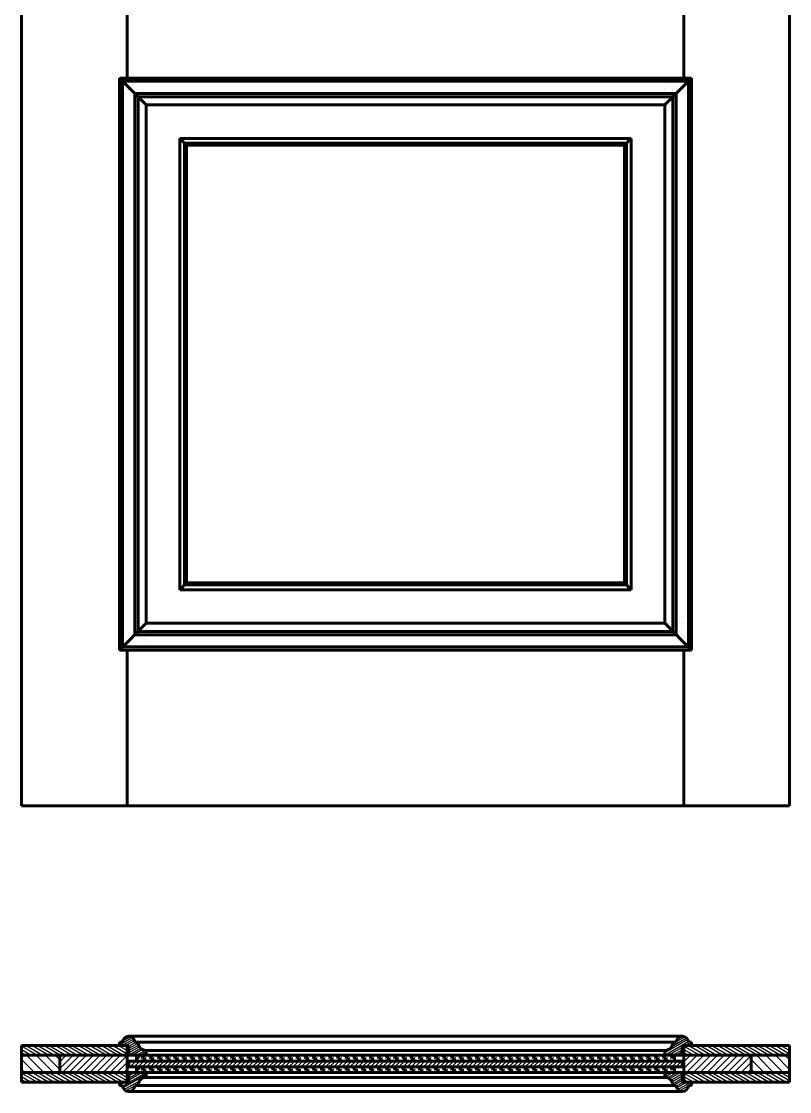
# Model space of a CAD drawing. Header units: inches. Extents: x -4554 to 14101, y -13650 to 2449.
# Drawn here: x 3000 to 3800, y -9898 to -8783 of the extents above; entities that cross this region are included whole.
import ezdxf

# ---------------------------------------------------------------- set-up
doc = ezdxf.new("R2010")
doc.units = ezdxf.units.IN
doc.layers.add('Слой1', color=7, linetype='Continuous')

# ---------------------------------------------------------------- blocks, each defined once
blk = doc.blocks.new('*B112')
at = {"layer": 'Слой1', "linetype": 'Continuous'}
for p, q in [((3773.5, -9878), (3760, -9864.5)), ((3765.4, -9860), (3783.4, -9878)), ((3793.3, -9878), (3775.3, -9860)), ((3785.2, -9860), (3800, -9874.8)), ((3800, -9864.9), (3795.1, -9860)), ((3760, -9874.4), (3763.6, -9878))]:
    blk.add_line(p, q, dxfattribs=at)
blk = doc.blocks.new('*B113')
at = {"layer": 'Слой1', "linetype": 'Continuous'}
for p, q in [((3013.5, -9878), (3000, -9864.5)), ((3005.4, -9860), (3023.4, -9878)), ((3033.3, -9878), (3015.3, -9860)), ((3025.2, -9860), (3040, -9874.8)), ((3040, -9864.9), (3035.1, -9860)), ((3000, -9874.4), (3003.6, -9878))]:
    blk.add_line(p, q, dxfattribs=at)
blk = doc.blocks.new('*B114')
at = {"layer": 'Слой1', "linetype": 'Continuous'}
for p, q in [((3706.3, -9860), (3690, -9850.6)), ((3690, -9854), (3700.3, -9860)), ((3695, -9850), (3712.3, -9860)), ((3718.3, -9860), (3701, -9850)), ((3707, -9850), (3724.3, -9860)), ((3730.3, -9860), (3713, -9850)), ((3719, -9850), (3736.3, -9860)), ((3742.3, -9860), (3725, -9850)), ((3731, -9850), (3748.3, -9860)), ((3754.3, -9860), (3737, -9850)), ((3743, -9850), (3760.3, -9860)), ((3766.3, -9860), (3749, -9850)), ((3755, -9850), (3772.3, -9860)), ((3778.3, -9860), (3761, -9850)), ((3767, -9850), (3784.3, -9860)), ((3790.3, -9860), (3773, -9850)), ((3779, -9850), (3796.3, -9860)), ((3800, -9858.7), (3785, -9850)), ((3791, -9850), (3800, -9855.2)), ((3800, -9851.7), (3797, -9850)), ((3694.3, -9860), (3690, -9857.5))]:
    blk.add_line(p, q, dxfattribs=at)
blk = doc.blocks.new('*B115')
at = {"layer": 'Слой1', "linetype": 'Continuous'}
for p, q in [((3016.3, -9860), (3000, -9850.6)), ((3000, -9854), (3010.3, -9860)), ((3005, -9850), (3022.3, -9860)), ((3028.3, -9860), (3011, -9850)), ((3017, -9850), (3034.3, -9860)), ((3040.3, -9860), (3023, -9850)), ((3029, -9850), (3046.3, -9860)), ((3052.3, -9860), (3035, -9850)), ((3041, -9850), (3058.3, -9860)), ((3064.3, -9860), (3047, -9850)), ((3053, -9850), (3070.3, -9860)), ((3076.3, -9860), (3059, -9850)), ((3065, -9850), (3082.3, -9860)), ((3088.3, -9860), (3071, -9850)), ((3077, -9850), (3094.3, -9860)), ((3100.3, -9860), (3083, -9850)), ((3089, -9850), (3106.3, -9860)), ((3110, -9858.7), (3095, -9850)), ((3101, -9850), (3110, -9855.2)), ((3110, -9851.7), (3107, -9850)), ((3004.3, -9860), (3000, -9857.5))]:
    blk.add_line(p, q, dxfattribs=at)
blk = doc.blocks.new('*B116')
at = {"layer": 'Слой1', "linetype": 'Continuous'}
for p, q in [((3693.9, -9843.6), (3670, -9857.5)), ((3677.2, -9851), (3692.7, -9842)), ((3690.9, -9840.7), (3681.9, -9846)), ((3682.9, -9843.1), (3688, -9840.2)), ((3670, -9859.8), (3694.5, -9845.6)), ((3670, -9855.2), (3670.3, -9855)), ((3688, -9851.9), (3674, -9860)), ((3678, -9860), (3688, -9854.2)), ((3681, -9846.5), (3678.4, -9848)), ((3697.4, -9846.5), (3691.3, -9850)), ((3695.3, -9850), (3698, -9848.5)), ((3688, -9856.5), (3682, -9860)), ((3686, -9860), (3688, -9858.8))]:
    blk.add_line(p, q, dxfattribs=at)
blk = doc.blocks.new('*B117')
at = {"layer": 'Слой1', "linetype": 'Continuous'}
for p, q in [((3115.7, -9841.5), (3102, -9849.4)), ((3104.9, -9850), (3117, -9843)), ((3105.6, -9845), (3113.5, -9840.4)), ((3102, -9847.1), (3103, -9846.5)), ((3117.9, -9844.8), (3108.9, -9850)), ((3112, -9850.5), (3119, -9846.5)), ((3121.5, -9847.3), (3112, -9852.8)), ((3112, -9855.2), (3122, -9849.4)), ((3122.9, -9851.2), (3112, -9857.5)), ((3112, -9859.8), (3124.2, -9852.7)), ((3126.2, -9854.1), (3116, -9860)), ((3120, -9860), (3128.8, -9854.9)), ((3130, -9856.5), (3124, -9860)), ((3128, -9860), (3130, -9858.8))]:
    blk.add_line(p, q, dxfattribs=at)
blk = doc.blocks.new('*B118')
at = {"layer": 'Слой1', "linetype": 'Continuous'}
for p, q in [((3706.3, -9888), (3690, -9878.6)), ((3690, -9882), (3700.3, -9888)), ((3694.3, -9888), (3690, -9885.5)), ((3695, -9878), (3712.3, -9888)), ((3718.3, -9888), (3701, -9878)), ((3707, -9878), (3724.3, -9888)), ((3730.3, -9888), (3713, -9878)), ((3719, -9878), (3736.3, -9888)), ((3742.3, -9888), (3725, -9878)), ((3731, -9878), (3748.3, -9888)), ((3754.3, -9888), (3737, -9878)), ((3743, -9878), (3760.3, -9888)), ((3766.3, -9888), (3749, -9878)), ((3755, -9878), (3772.3, -9888)), ((3778.3, -9888), (3761, -9878)), ((3767, -9878), (3784.3, -9888)), ((3790.3, -9888), (3773, -9878)), ((3779, -9878), (3796.3, -9888)), ((3800, -9886.7), (3785, -9878)), ((3791, -9878), (3800, -9883.2)), ((3800, -9879.7), (3797, -9878))]:
    blk.add_line(p, q, dxfattribs=at)
blk = doc.blocks.new('*B119')
at = {"layer": 'Слой1', "linetype": 'Continuous'}
for p, q in [((3016.3, -9888), (3000, -9878.6)), ((3000, -9882), (3010.3, -9888)), ((3004.3, -9888), (3000, -9885.5)), ((3005, -9878), (3022.3, -9888)), ((3028.3, -9888), (3011, -9878)), ((3017, -9878), (3034.3, -9888)), ((3040.3, -9888), (3023, -9878)), ((3029, -9878), (3046.3, -9888)), ((3052.3, -9888), (3035, -9878)), ((3041, -9878), (3058.3, -9888)), ((3064.3, -9888), (3047, -9878)), ((3053, -9878), (3070.3, -9888)), ((3076.3, -9888), (3059, -9878)), ((3065, -9878), (3082.3, -9888)), ((3088.3, -9888), (3071, -9878)), ((3077, -9878), (3094.3, -9888)), ((3100.3, -9888), (3083, -9878)), ((3089, -9878), (3106.3, -9888)), ((3110, -9886.7), (3095, -9878)), ((3101, -9878), (3110, -9883.2)), ((3110, -9879.7), (3107, -9878))]:
    blk.add_line(p, q, dxfattribs=at)
blk = doc.blocks.new('*B120')
at = {"layer": 'Слой1', "linetype": 'Continuous'}
for p, q in [((3678.3, -9878), (3670, -9882.8)), ((3670, -9880.5), (3674.3, -9878)), ((3670.3, -9878), (3670, -9878.2)), ((3672.8, -9883.5), (3682.3, -9878)), ((3686.3, -9878), (3674.9, -9884.6)), ((3676.5, -9886), (3688, -9879.3)), ((3688, -9881.7), (3677.6, -9887.7)), ((3678.3, -9889.6), (3688, -9884)), ((3688, -9886.3), (3679, -9891.5)), ((3681.9, -9892.1), (3689, -9888)), ((3693, -9888), (3682.5, -9894.1)), ((3683.6, -9895.8), (3697, -9888)), ((3694.6, -9891.7), (3685.3, -9897.1)), ((3688, -9897.8), (3693.9, -9894.4)), ((3698, -9889.7), (3694.9, -9891.5))]:
    blk.add_line(p, q, dxfattribs=at)
blk = doc.blocks.new('*B121')
at = {"layer": 'Слой1', "linetype": 'Continuous'}
for p, q in [((3102, -9889.5), (3104.5, -9888)), ((3108.5, -9888), (3102.5, -9891.5)), ((3105.4, -9892.1), (3129.8, -9878)), ((3130, -9880.2), (3106, -9894.1)), ((3107.1, -9895.8), (3123.1, -9886.5)), ((3125.8, -9878), (3112, -9886)), ((3112, -9883.7), (3121.8, -9878)), ((3117.8, -9878), (3112, -9881.4)), ((3112, -9879.1), (3113.8, -9878)), ((3129.1, -9883), (3130, -9882.5)), ((3118.1, -9891.7), (3108.8, -9897.1)), ((3111.5, -9897.8), (3117.4, -9894.4)), ((3121.7, -9889.6), (3118.5, -9891.5))]:
    blk.add_line(p, q, dxfattribs=at)
blk = doc.blocks.new('*B122')
at = {"layer": 'Слой1', "linetype": 'Continuous'}
for p, q in [((3690, -9873.8), (3703.8, -9860)), ((3696.7, -9860), (3690, -9866.7)), ((3710.8, -9860), (3692.8, -9878)), ((3699.9, -9878), (3717.9, -9860)), ((3725, -9860), (3707, -9878)), ((3714, -9878), (3732, -9860)), ((3739.1, -9860), (3721.1, -9878)), ((3728.2, -9878), (3746.2, -9860)), ((3753.3, -9860), (3735.3, -9878)), ((3742.3, -9878), (3760, -9860.3)), ((3760, -9867.4), (3749.4, -9878)), ((3756.5, -9878), (3760, -9874.5))]:
    blk.add_line(p, q, dxfattribs=at)
blk = doc.blocks.new('*B123')
at = {"layer": 'Слой1', "linetype": 'Continuous'}
for p, q in [((3040, -9873.8), (3053.8, -9860)), ((3046.7, -9860), (3040, -9866.7)), ((3060.8, -9860), (3042.8, -9878)), ((3049.9, -9878), (3067.9, -9860)), ((3075, -9860), (3057, -9878)), ((3064, -9878), (3082, -9860)), ((3089.1, -9860), (3071.1, -9878)), ((3078.2, -9878), (3096.2, -9860)), ((3103.3, -9860), (3085.3, -9878)), ((3092.3, -9878), (3110, -9860.3)), ((3110, -9867.4), (3099.4, -9878)), ((3106.5, -9878), (3110, -9874.5))]:
    blk.add_line(p, q, dxfattribs=at)
blk = doc.blocks.new('*B124')
at = {"layer": 'Слой1', "linetype": 'Continuous'}
for p, q in [((3112, -9868.9), (3114.9, -9866)), ((3119.1, -9866), (3113.1, -9872)), ((3117.4, -9872), (3123.4, -9866)), ((3127.6, -9866), (3121.6, -9872)), ((3125.9, -9872), (3131.9, -9866)), ((3136.1, -9866), (3130.1, -9872)), ((3134.3, -9872), (3140.3, -9866)), ((3144.6, -9866), (3138.6, -9872)), ((3142.8, -9872), (3148.8, -9866)), ((3153.1, -9866), (3147.1, -9872)), ((3151.3, -9872), (3157.3, -9866)), ((3161.5, -9866), (3155.5, -9872)), ((3159.8, -9872), (3165.8, -9866)), ((3170, -9866), (3164, -9872)), ((3168.3, -9872), (3174.3, -9866)), ((3178.5, -9866), (3172.5, -9872)), ((3176.8, -9872), (3182.8, -9866)), ((3187, -9866), (3181, -9872)), ((3185.2, -9872), (3191.2, -9866)), ((3195.5, -9866), (3189.5, -9872)), ((3193.7, -9872), (3199.7, -9866)), ((3204, -9866), (3198, -9872)), ((3202.2, -9872), (3208.2, -9866)), ((3212.5, -9866), (3206.5, -9872)), ((3210.7, -9872), (3216.7, -9866)), ((3220.9, -9866), (3214.9, -9872)), ((3219.2, -9872), (3225.2, -9866)), ((3229.4, -9866), (3223.4, -9872)), ((3227.7, -9872), (3233.7, -9866)), ((3237.9, -9866), (3231.9, -9872)), ((3236.2, -9872), (3242.2, -9866)), ((3246.4, -9866), (3240.4, -9872)), ((3244.6, -9872), (3250.6, -9866)), ((3254.9, -9866), (3248.9, -9872)), ((3253.1, -9872), (3259.1, -9866)), ((3263.4, -9866), (3257.4, -9872)), ((3261.6, -9872), (3267.6, -9866)), ((3271.9, -9866), (3265.9, -9872)), ((3270.1, -9872), (3276.1, -9866)), ((3280.3, -9866), (3274.3, -9872)), ((3278.6, -9872), (3284.6, -9866)), ((3288.8, -9866), (3282.8, -9872)), ((3287.1, -9872), (3293.1, -9866)), ((3297.3, -9866), (3291.3, -9872)), ((3295.6, -9872), (3301.6, -9866)), ((3305.8, -9866), (3299.8, -9872)), ((3304, -9872), (3310, -9866)), ((3314.3, -9866), (3308.3, -9872)), ((3312.5, -9872), (3318.5, -9866)), ((3322.8, -9866), (3316.8, -9872)), ((3321, -9872), (3327, -9866)), ((3331.3, -9866), (3325.3, -9872)), ((3329.5, -9872), (3335.5, -9866)), ((3339.7, -9866), (3333.7, -9872)), ((3338, -9872), (3344, -9866)), ((3348.2, -9866), (3342.2, -9872)), ((3346.5, -9872), (3352.5, -9866)), ((3356.7, -9866), (3350.7, -9872)), ((3355, -9872), (3361, -9866)), ((3365.2, -9866), (3359.2, -9872)), ((3363.4, -9872), (3369.4, -9866)), ((3373.7, -9866), (3367.7, -9872)), ((3371.9, -9872), (3377.9, -9866)), ((3382.2, -9866), (3376.2, -9872)), ((3380.4, -9872), (3386.4, -9866)), ((3390.7, -9866), (3384.7, -9872)), ((3388.9, -9872), (3394.9, -9866)), ((3399.1, -9866), (3393.1, -9872)), ((3397.4, -9872), (3403.4, -9866)), ((3407.6, -9866), (3401.6, -9872)), ((3405.9, -9872), (3411.9, -9866)), ((3416.1, -9866), (3410.1, -9872)), ((3414.3, -9872), (3420.3, -9866)), ((3424.6, -9866), (3418.6, -9872)), ((3422.8, -9872), (3428.8, -9866)), ((3433.1, -9866), (3427.1, -9872)), ((3431.3, -9872), (3437.3, -9866)), ((3441.6, -9866), (3435.6, -9872)), ((3439.8, -9872), (3445.8, -9866)), ((3450, -9866), (3444, -9872)), ((3448.3, -9872), (3454.3, -9866)), ((3458.5, -9866), (3452.5, -9872)), ((3456.8, -9872), (3462.8, -9866)), ((3467, -9866), (3461, -9872)), ((3465.3, -9872), (3471.3, -9866)), ((3475.5, -9866), (3469.5, -9872)), ((3473.7, -9872), (3479.7, -9866)), ((3484, -9866), (3478, -9872)), ((3482.2, -9872), (3488.2, -9866)), ((3492.5, -9866), (3486.5, -9872)), ((3490.7, -9872), (3496.7, -9866)), ((3501, -9866), (3495, -9872)), ((3499.2, -9872), (3505.2, -9866)), ((3509.4, -9866), (3503.4, -9872)), ((3507.7, -9872), (3513.7, -9866)), ((3517.9, -9866), (3511.9, -9872)), ((3516.2, -9872), (3522.2, -9866)), ((3526.4, -9866), (3520.4, -9872)), ((3524.7, -9872), (3530.7, -9866)), ((3534.9, -9866), (3528.9, -9872)), ((3533.1, -9872), (3539.1, -9866)), ((3543.4, -9866), (3537.4, -9872)), ((3541.6, -9872), (3547.6, -9866)), ((3551.9, -9866), (3545.9, -9872)), ((3550.1, -9872), (3556.1, -9866)), ((3560.4, -9866), (3554.4, -9872)), ((3558.6, -9872), (3564.6, -9866)), ((3568.8, -9866), (3562.8, -9872)), ((3567.1, -9872), (3573.1, -9866)), ((3577.3, -9866), (3571.3, -9872)), ((3575.6, -9872), (3581.6, -9866)), ((3585.8, -9866), (3579.8, -9872)), ((3584.1, -9872), (3590.1, -9866)), ((3594.3, -9866), (3588.3, -9872)), ((3592.5, -9872), (3598.5, -9866)), ((3602.8, -9866), (3596.8, -9872)), ((3601, -9872), (3607, -9866)), ((3611.3, -9866), (3605.3, -9872)), ((3609.5, -9872), (3615.5, -9866)), ((3619.8, -9866), (3613.8, -9872)), ((3618, -9872), (3624, -9866)), ((3628.2, -9866), (3622.2, -9872)), ((3626.5, -9872), (3632.5, -9866)), ((3636.7, -9866), (3630.7, -9872)), ((3635, -9872), (3641, -9866)), ((3645.2, -9866), (3639.2, -9872)), ((3643.5, -9872), (3649.5, -9866)), ((3653.7, -9866), (3647.7, -9872)), ((3651.9, -9872), (3657.9, -9866)), ((3662.2, -9866), (3656.2, -9872)), ((3660.4, -9872), (3666.4, -9866)), ((3670.7, -9866), (3664.7, -9872)), ((3668.9, -9872), (3674.9, -9866)), ((3679.2, -9866), (3673.2, -9872)), ((3677.4, -9872), (3683.4, -9866)), ((3687.6, -9866), (3681.6, -9872)), ((3685.9, -9872), (3688, -9869.9))]:
    blk.add_line(p, q, dxfattribs=at)
blk = doc.blocks.new('*B139')
at = {"layer": 'Слой1', "linetype": 'Continuous'}
for p, q in [((3120, -9863.9), (3123.5, -9860.3)), ((3120, -9862.4), (3122.1, -9860.3)), ((3121.4, -9863.9), (3123.5, -9861.7)), ((3128.1, -9860), (3124.6, -9863.5)), ((3126.7, -9860), (3124.6, -9862.1)), ((3128.1, -9861.4), (3126, -9863.5)), ((3126.3, -9866), (3129.9, -9862.5)), ((3126.3, -9864.6), (3128.5, -9862.5)), ((3127.7, -9866), (3129.9, -9863.9)), ((3136.6, -9860), (3133, -9863.5)), ((3135.2, -9860), (3133, -9862.1)), ((3136.6, -9861.4), (3134.5, -9863.5)), ((3134.8, -9866), (3138.4, -9862.5)), ((3134.8, -9864.6), (3136.9, -9862.5)), ((3136.2, -9866), (3138.4, -9863.9)), ((3145.1, -9860), (3141.5, -9863.5)), ((3143.6, -9860), (3141.5, -9862.1)), ((3145.1, -9861.4), (3142.9, -9863.5)), ((3143.3, -9866), (3146.8, -9862.5)), ((3143.3, -9864.6), (3145.4, -9862.5)), ((3144.7, -9866), (3146.8, -9863.9)), ((3153.5, -9860), (3150, -9863.5)), ((3152.1, -9860), (3150, -9862.1)), ((3153.5, -9861.4), (3151.4, -9863.5)), ((3151.8, -9866), (3155.3, -9862.5)), ((3151.8, -9864.6), (3153.9, -9862.5)), ((3153.2, -9866), (3155.3, -9863.9)), ((3162, -9860), (3158.5, -9863.5)), ((3160.6, -9860), (3158.5, -9862.1)), ((3162, -9861.4), (3159.9, -9863.5)), ((3160.3, -9866), (3163.8, -9862.5)), ((3160.3, -9864.6), (3162.4, -9862.5)), ((3161.7, -9866), (3163.8, -9863.9)), ((3170.5, -9860), (3167, -9863.5)), ((3169.1, -9860), (3167, -9862.1)), ((3170.5, -9861.4), (3168.4, -9863.5)), ((3168.8, -9866), (3172.3, -9862.5)), ((3168.8, -9864.6), (3170.9, -9862.5)), ((3170.2, -9866), (3172.3, -9863.9)), ((3179, -9860), (3175.5, -9863.5)), ((3177.6, -9860), (3175.5, -9862.1)), ((3179, -9861.4), (3176.9, -9863.5)), ((3177.2, -9866), (3180.8, -9862.5)), ((3177.2, -9864.6), (3179.4, -9862.5)), ((3178.7, -9866), (3180.8, -9863.9)), ((3187.5, -9860), (3184, -9863.5)), ((3186.1, -9860), (3184, -9862.1)), ((3187.5, -9861.4), (3185.4, -9863.5)), ((3185.7, -9866), (3189.3, -9862.5)), ((3185.7, -9864.6), (3187.9, -9862.5)), ((3187.1, -9866), (3189.3, -9863.9)), ((3196, -9860), (3192.4, -9863.5)), ((3194.6, -9860), (3192.4, -9862.1)), ((3196, -9861.4), (3193.9, -9863.5)), ((3194.2, -9866), (3197.8, -9862.5)), ((3194.2, -9864.6), (3196.3, -9862.5)), ((3195.6, -9866), (3197.8, -9863.9)), ((3204.5, -9860), (3200.9, -9863.5)), ((3203, -9860), (3200.9, -9862.1)), ((3204.5, -9861.4), (3202.3, -9863.5)), ((3202.7, -9866), (3206.2, -9862.5)), ((3202.7, -9864.6), (3204.8, -9862.5)), ((3204.1, -9866), (3206.2, -9863.9)), ((3212.9, -9860), (3209.4, -9863.5)), ((3211.5, -9860), (3209.4, -9862.1)), ((3212.9, -9861.4), (3210.8, -9863.5)), ((3211.2, -9866), (3214.7, -9862.5)), ((3211.2, -9864.6), (3213.3, -9862.5)), ((3212.6, -9866), (3214.7, -9863.9)), ((3221.4, -9860), (3217.9, -9863.5)), ((3220, -9860), (3217.9, -9862.1)), ((3221.4, -9861.4), (3219.3, -9863.5)), ((3219.7, -9866), (3223.2, -9862.5)), ((3219.7, -9864.6), (3221.8, -9862.5)), ((3221.1, -9866), (3223.2, -9863.9)), ((3229.9, -9860), (3226.4, -9863.5)), ((3228.5, -9860), (3226.4, -9862.1)), ((3229.9, -9861.4), (3227.8, -9863.5)), ((3228.2, -9866), (3231.7, -9862.5)), ((3228.2, -9864.6), (3230.3, -9862.5)), ((3229.6, -9866), (3231.7, -9863.9)), ((3238.4, -9860), (3234.9, -9863.5)), ((3237, -9860), (3234.9, -9862.1)), ((3238.4, -9861.4), (3236.3, -9863.5)), ((3236.6, -9866), (3240.2, -9862.5)), ((3236.6, -9864.6), (3238.8, -9862.5)), ((3238.1, -9866), (3240.2, -9863.9)), ((3246.9, -9860), (3243.4, -9863.5)), ((3245.5, -9860), (3243.4, -9862.1)), ((3246.9, -9861.4), (3244.8, -9863.5)), ((3245.1, -9866), (3248.7, -9862.5)), ((3245.1, -9864.6), (3247.3, -9862.5)), ((3246.5, -9866), (3248.7, -9863.9)), ((3255.4, -9860), (3251.8, -9863.5)), ((3254, -9860), (3251.8, -9862.1)), ((3255.4, -9861.4), (3253.3, -9863.5)), ((3253.6, -9866), (3257.2, -9862.5)), ((3253.6, -9864.6), (3255.7, -9862.5)), ((3255, -9866), (3257.2, -9863.9)), ((3263.9, -9860), (3260.3, -9863.5)), ((3262.4, -9860), (3260.3, -9862.1)), ((3263.9, -9861.4), (3261.7, -9863.5)), ((3262.1, -9866), (3265.6, -9862.5)), ((3262.1, -9864.6), (3264.2, -9862.5)), ((3263.5, -9866), (3265.6, -9863.9)), ((3272.3, -9860), (3268.8, -9863.5)), ((3270.9, -9860), (3268.8, -9862.1)), ((3272.3, -9861.4), (3270.2, -9863.5)), ((3270.6, -9866), (3274.1, -9862.5)), ((3270.6, -9864.6), (3272.7, -9862.5)), ((3272, -9866), (3274.1, -9863.9)), ((3280.8, -9860), (3277.3, -9863.5)), ((3279.4, -9860), (3277.3, -9862.1)), ((3280.8, -9861.4), (3278.7, -9863.5)), ((3279.1, -9866), (3282.6, -9862.5)), ((3279.1, -9864.6), (3281.2, -9862.5)), ((3280.5, -9866), (3282.6, -9863.9)), ((3289.3, -9860), (3285.8, -9863.5)), ((3287.9, -9860), (3285.8, -9862.1)), ((3289.3, -9861.4), (3287.2, -9863.5)), ((3287.6, -9866), (3291.1, -9862.5)), ((3287.6, -9864.6), (3289.7, -9862.5)), ((3289, -9866), (3291.1, -9863.9)), ((3297.8, -9860), (3294.3, -9863.5)), ((3296.4, -9860), (3294.3, -9862.1)), ((3297.8, -9861.4), (3295.7, -9863.5)), ((3296, -9866), (3299.6, -9862.5)), ((3296, -9864.6), (3298.2, -9862.5)), ((3297.5, -9866), (3299.6, -9863.9)), ((3306.3, -9860), (3302.7, -9863.5)), ((3304.9, -9860), (3302.7, -9862.1)), ((3306.3, -9861.4), (3304.2, -9863.5)), ((3304.5, -9866), (3308.1, -9862.5)), ((3304.5, -9864.6), (3306.6, -9862.5)), ((3305.9, -9866), (3308.1, -9863.9)), ((3314.8, -9860), (3311.2, -9863.5)), ((3313.4, -9860), (3311.2, -9862.1)), ((3314.8, -9861.4), (3312.6, -9863.5)), ((3313, -9866), (3316.5, -9862.5)), ((3313, -9864.6), (3315.1, -9862.5)), ((3314.4, -9866), (3316.5, -9863.9)), ((3323.3, -9860), (3319.7, -9863.5)), ((3321.8, -9860), (3319.7, -9862.1)), ((3323.3, -9861.4), (3321.1, -9863.5)), ((3321.5, -9866), (3325, -9862.5)), ((3321.5, -9864.6), (3323.6, -9862.5)), ((3322.9, -9866), (3325, -9863.9)), ((3331.7, -9860), (3328.2, -9863.5)), ((3330.3, -9860), (3328.2, -9862.1)), ((3331.7, -9861.4), (3329.6, -9863.5)), ((3330, -9866), (3333.5, -9862.5)), ((3330, -9864.6), (3332.1, -9862.5)), ((3331.4, -9866), (3333.5, -9863.9)), ((3340.2, -9860), (3336.7, -9863.5)), ((3338.8, -9860), (3336.7, -9862.1)), ((3340.2, -9861.4), (3338.1, -9863.5)), ((3338.5, -9866), (3342, -9862.5)), ((3338.5, -9864.6), (3340.6, -9862.5)), ((3339.9, -9866), (3342, -9863.9)), ((3348.7, -9860), (3345.2, -9863.5)), ((3347.3, -9860), (3345.2, -9862.1)), ((3348.7, -9861.4), (3346.6, -9863.5)), ((3347, -9866), (3350.5, -9862.5)), ((3347, -9864.6), (3349.1, -9862.5)), ((3348.4, -9866), (3350.5, -9863.9)), ((3357.2, -9860), (3353.7, -9863.5)), ((3355.8, -9860), (3353.7, -9862.1)), ((3357.2, -9861.4), (3355.1, -9863.5)), ((3355.4, -9866), (3359, -9862.5)), ((3355.4, -9864.6), (3357.6, -9862.5)), ((3356.9, -9866), (3359, -9863.9)), ((3365.7, -9860), (3362.1, -9863.5)), ((3364.3, -9860), (3362.1, -9862.1)), ((3365.7, -9861.4), (3363.6, -9863.5)), ((3363.9, -9866), (3367.5, -9862.5)), ((3363.9, -9864.6), (3366, -9862.5)), ((3365.3, -9866), (3367.5, -9863.9)), ((3374.2, -9860), (3370.6, -9863.5)), ((3372.8, -9860), (3370.6, -9862.1)), ((3374.2, -9861.4), (3372, -9863.5)), ((3372.4, -9866), (3375.9, -9862.5)), ((3372.4, -9864.6), (3374.5, -9862.5)), ((3373.8, -9866), (3375.9, -9863.9)), ((3382.7, -9860), (3379.1, -9863.5)), ((3381.2, -9860), (3379.1, -9862.1)), ((3382.7, -9861.4), (3380.5, -9863.5)), ((3380.9, -9866), (3384.4, -9862.5)), ((3380.9, -9864.6), (3383, -9862.5)), ((3382.3, -9866), (3384.4, -9863.9)), ((3391.1, -9860), (3387.6, -9863.5)), ((3389.7, -9860), (3387.6, -9862.1)), ((3391.1, -9861.4), (3389, -9863.5)), ((3389.4, -9866), (3392.9, -9862.5)), ((3389.4, -9864.6), (3391.5, -9862.5)), ((3390.8, -9866), (3392.9, -9863.9)), ((3399.6, -9860), (3396.1, -9863.5)), ((3398.2, -9860), (3396.1, -9862.1)), ((3399.6, -9861.4), (3397.5, -9863.5)), ((3397.9, -9866), (3401.4, -9862.5)), ((3397.9, -9864.6), (3400, -9862.5)), ((3399.3, -9866), (3401.4, -9863.9)), ((3408.1, -9860), (3404.6, -9863.5)), ((3406.7, -9860), (3404.6, -9862.1)), ((3408.1, -9861.4), (3406, -9863.5)), ((3406.3, -9866), (3409.9, -9862.5)), ((3406.3, -9864.6), (3408.5, -9862.5)), ((3407.8, -9866), (3409.9, -9863.9)), ((3416.6, -9860), (3413.1, -9863.5)), ((3415.2, -9860), (3413.1, -9862.1)), ((3416.6, -9861.4), (3414.5, -9863.5)), ((3414.8, -9866), (3418.4, -9862.5)), ((3414.8, -9864.6), (3417, -9862.5)), ((3416.2, -9866), (3418.4, -9863.9)), ((3425.1, -9860), (3421.5, -9863.5)), ((3423.7, -9860), (3421.5, -9862.1)), ((3425.1, -9861.4), (3423, -9863.5)), ((3423.3, -9866), (3426.9, -9862.5)), ((3423.3, -9864.6), (3425.4, -9862.5)), ((3424.7, -9866), (3426.9, -9863.9)), ((3433.6, -9860), (3430, -9863.5)), ((3432.1, -9860), (3430, -9862.1)), ((3433.6, -9861.4), (3431.4, -9863.5)), ((3431.8, -9866), (3435.3, -9862.5)), ((3431.8, -9864.6), (3433.9, -9862.5)), ((3433.2, -9866), (3435.3, -9863.9)), ((3442, -9860), (3438.5, -9863.5)), ((3440.6, -9860), (3438.5, -9862.1)), ((3442, -9861.4), (3439.9, -9863.5)), ((3440.3, -9866), (3443.8, -9862.5)), ((3440.3, -9864.6), (3442.4, -9862.5)), ((3441.7, -9866), (3443.8, -9863.9)), ((3450.5, -9860), (3447, -9863.5)), ((3449.1, -9860), (3447, -9862.1)), ((3450.5, -9861.4), (3448.4, -9863.5)), ((3448.8, -9866), (3452.3, -9862.5)), ((3448.8, -9864.6), (3450.9, -9862.5)), ((3450.2, -9866), (3452.3, -9863.9)), ((3459, -9860), (3455.5, -9863.5)), ((3457.6, -9860), (3455.5, -9862.1)), ((3459, -9861.4), (3456.9, -9863.5)), ((3457.3, -9866), (3460.8, -9862.5)), ((3457.3, -9864.6), (3459.4, -9862.5)), ((3458.7, -9866), (3460.8, -9863.9)), ((3467.5, -9860), (3464, -9863.5)), ((3466.1, -9860), (3464, -9862.1)), ((3467.5, -9861.4), (3465.4, -9863.5)), ((3465.7, -9866), (3469.3, -9862.5)), ((3465.7, -9864.6), (3467.9, -9862.5)), ((3467.2, -9866), (3469.3, -9863.9)), ((3476, -9860), (3472.5, -9863.5)), ((3474.6, -9860), (3472.5, -9862.1)), ((3476, -9861.4), (3473.9, -9863.5)), ((3474.2, -9866), (3477.8, -9862.5)), ((3474.2, -9864.6), (3476.4, -9862.5)), ((3475.6, -9866), (3477.8, -9863.9)), ((3484.5, -9860), (3480.9, -9863.5)), ((3483.1, -9860), (3480.9, -9862.1)), ((3484.5, -9861.4), (3482.4, -9863.5)), ((3482.7, -9866), (3486.3, -9862.5)), ((3482.7, -9864.6), (3484.8, -9862.5)), ((3484.1, -9866), (3486.3, -9863.9)), ((3493, -9860), (3489.4, -9863.5)), ((3491.5, -9860), (3489.4, -9862.1)), ((3493, -9861.4), (3490.8, -9863.5)), ((3491.2, -9866), (3494.7, -9862.5)), ((3491.2, -9864.6), (3493.3, -9862.5)), ((3492.6, -9866), (3494.7, -9863.9)), ((3501.4, -9860), (3497.9, -9863.5)), ((3500, -9860), (3497.9, -9862.1)), ((3501.4, -9861.4), (3499.3, -9863.5)), ((3499.7, -9866), (3503.2, -9862.5)), ((3499.7, -9864.6), (3501.8, -9862.5)), ((3501.1, -9866), (3503.2, -9863.9)), ((3509.9, -9860), (3506.4, -9863.5)), ((3508.5, -9860), (3506.4, -9862.1)), ((3509.9, -9861.4), (3507.8, -9863.5)), ((3508.2, -9866), (3511.7, -9862.5)), ((3508.2, -9864.6), (3510.3, -9862.5)), ((3509.6, -9866), (3511.7, -9863.9)), ((3518.4, -9860), (3514.9, -9863.5)), ((3517, -9860), (3514.9, -9862.1)), ((3518.4, -9861.4), (3516.3, -9863.5)), ((3516.7, -9866), (3520.2, -9862.5)), ((3516.7, -9864.6), (3518.8, -9862.5)), ((3518.1, -9866), (3520.2, -9863.9)), ((3526.9, -9860), (3523.4, -9863.5)), ((3525.5, -9860), (3523.4, -9862.1)), ((3526.9, -9861.4), (3524.8, -9863.5)), ((3525.1, -9866), (3528.7, -9862.5)), ((3525.1, -9864.6), (3527.3, -9862.5)), ((3526.6, -9866), (3528.7, -9863.9)), ((3535.4, -9860), (3531.9, -9863.5)), ((3534, -9860), (3531.9, -9862.1)), ((3535.4, -9861.4), (3533.3, -9863.5)), ((3533.6, -9866), (3537.2, -9862.5)), ((3533.6, -9864.6), (3535.8, -9862.5)), ((3535, -9866), (3537.2, -9863.9)), ((3543.9, -9860), (3540.3, -9863.5)), ((3542.5, -9860), (3540.3, -9862.1)), ((3543.9, -9861.4), (3541.8, -9863.5)), ((3542.1, -9866), (3545.6, -9862.5)), ((3542.1, -9864.6), (3544.2, -9862.5)), ((3543.5, -9866), (3545.6, -9863.9)), ((3552.4, -9860), (3548.8, -9863.5)), ((3550.9, -9860), (3548.8, -9862.1)), ((3552.4, -9861.4), (3550.2, -9863.5)), ((3550.6, -9866), (3554.1, -9862.5)), ((3550.6, -9864.6), (3552.7, -9862.5)), ((3552, -9866), (3554.1, -9863.9)), ((3560.8, -9860), (3557.3, -9863.5)), ((3559.4, -9860), (3557.3, -9862.1)), ((3560.8, -9861.4), (3558.7, -9863.5)), ((3559.1, -9866), (3562.6, -9862.5)), ((3559.1, -9864.6), (3561.2, -9862.5)), ((3560.5, -9866), (3562.6, -9863.9)), ((3569.3, -9860), (3565.8, -9863.5)), ((3567.9, -9860), (3565.8, -9862.1)), ((3569.3, -9861.4), (3567.2, -9863.5)), ((3567.6, -9866), (3571.1, -9862.5)), ((3567.6, -9864.6), (3569.7, -9862.5)), ((3569, -9866), (3571.1, -9863.9)), ((3577.8, -9860), (3574.3, -9863.5)), ((3576.4, -9860), (3574.3, -9862.1)), ((3577.8, -9861.4), (3575.7, -9863.5)), ((3576.1, -9866), (3579.6, -9862.5)), ((3576.1, -9864.6), (3578.2, -9862.5)), ((3577.5, -9866), (3579.6, -9863.9)), ((3586.3, -9860), (3582.8, -9863.5)), ((3584.9, -9860), (3582.8, -9862.1)), ((3586.3, -9861.4), (3584.2, -9863.5)), ((3584.5, -9866), (3588.1, -9862.5)), ((3584.5, -9864.6), (3586.7, -9862.5)), ((3586, -9866), (3588.1, -9863.9)), ((3594.8, -9860), (3591.2, -9863.5)), ((3593.4, -9860), (3591.2, -9862.1)), ((3594.8, -9861.4), (3592.7, -9863.5)), ((3593, -9866), (3596.6, -9862.5)), ((3593, -9864.6), (3595.1, -9862.5)), ((3594.4, -9866), (3596.6, -9863.9)), ((3603.3, -9860), (3599.7, -9863.5)), ((3601.9, -9860), (3599.7, -9862.1)), ((3603.3, -9861.4), (3601.1, -9863.5)), ((3601.5, -9866), (3605, -9862.5)), ((3601.5, -9864.6), (3603.6, -9862.5)), ((3602.9, -9866), (3605, -9863.9)), ((3611.8, -9860), (3608.2, -9863.5)), ((3610.3, -9860), (3608.2, -9862.1)), ((3611.8, -9861.4), (3609.6, -9863.5)), ((3610, -9866), (3613.5, -9862.5)), ((3610, -9864.6), (3612.1, -9862.5)), ((3611.4, -9866), (3613.5, -9863.9)), ((3620.2, -9860), (3616.7, -9863.5)), ((3618.8, -9860), (3616.7, -9862.1)), ((3620.2, -9861.4), (3618.1, -9863.5)), ((3618.5, -9866), (3622, -9862.5)), ((3618.5, -9864.6), (3620.6, -9862.5)), ((3619.9, -9866), (3622, -9863.9)), ((3628.7, -9860), (3625.2, -9863.5)), ((3627.3, -9860), (3625.2, -9862.1)), ((3628.7, -9861.4), (3626.6, -9863.5)), ((3627, -9866), (3630.5, -9862.5)), ((3627, -9864.6), (3629.1, -9862.5)), ((3628.4, -9866), (3630.5, -9863.9)), ((3637.2, -9860), (3633.7, -9863.5)), ((3635.8, -9860), (3633.7, -9862.1)), ((3637.2, -9861.4), (3635.1, -9863.5)), ((3635.5, -9866), (3639, -9862.5)), ((3635.5, -9864.6), (3637.6, -9862.5)), ((3636.9, -9866), (3639, -9863.9)), ((3645.7, -9860), (3642.2, -9863.5)), ((3644.3, -9860), (3642.2, -9862.1)), ((3645.7, -9861.4), (3643.6, -9863.5)), ((3643.9, -9866), (3647.5, -9862.5)), ((3643.9, -9864.6), (3646.1, -9862.5)), ((3645.4, -9866), (3647.5, -9863.9)), ((3654.2, -9860), (3650.6, -9863.5)), ((3652.8, -9860), (3650.6, -9862.1)), ((3654.2, -9861.4), (3652.1, -9863.5)), ((3652.4, -9866), (3656, -9862.5)), ((3652.4, -9864.6), (3654.5, -9862.5)), ((3653.8, -9866), (3656, -9863.9)), ((3662.7, -9860), (3659.1, -9863.5)), ((3661.3, -9860), (3659.1, -9862.1)), ((3662.7, -9861.4), (3660.5, -9863.5)), ((3660.9, -9866), (3664.4, -9862.5)), ((3660.9, -9864.6), (3663, -9862.5)), ((3662.3, -9866), (3664.4, -9863.9)), ((3671.2, -9860), (3667.6, -9863.5)), ((3669.7, -9860), (3667.6, -9862.1)), ((3671.2, -9861.4), (3669, -9863.5)), ((3669.4, -9866), (3672.9, -9862.5)), ((3669.4, -9864.6), (3671.5, -9862.5)), ((3670.8, -9866), (3672.9, -9863.9)), ((3679.6, -9860), (3676.1, -9863.5)), ((3678.2, -9860), (3676.1, -9862.1)), ((3679.6, -9861.4), (3677.5, -9863.5))]:
    blk.add_line(p, q, dxfattribs=at)
blk = doc.blocks.new('*B140')
at = {"layer": 'Слой1', "linetype": 'Continuous'}
for p, q in [((3120, -9875.9), (3123.5, -9872.3)), ((3120, -9874.4), (3122.1, -9872.3)), ((3121.4, -9875.9), (3123.5, -9873.7)), ((3128.1, -9872), (3124.6, -9875.5)), ((3126.7, -9872), (3124.6, -9874.1)), ((3128.1, -9873.4), (3126, -9875.5)), ((3126.3, -9878), (3129.9, -9874.5)), ((3126.3, -9876.6), (3128.5, -9874.5)), ((3127.7, -9878), (3129.9, -9875.9)), ((3136.6, -9872), (3133, -9875.5)), ((3135.2, -9872), (3133, -9874.1)), ((3136.6, -9873.4), (3134.5, -9875.5)), ((3134.8, -9878), (3138.4, -9874.5)), ((3134.8, -9876.6), (3136.9, -9874.5)), ((3136.2, -9878), (3138.4, -9875.9)), ((3145.1, -9872), (3141.5, -9875.5)), ((3143.6, -9872), (3141.5, -9874.1)), ((3145.1, -9873.4), (3142.9, -9875.5)), ((3143.3, -9878), (3146.8, -9874.5)), ((3143.3, -9876.6), (3145.4, -9874.5)), ((3144.7, -9878), (3146.8, -9875.9)), ((3153.5, -9872), (3150, -9875.5)), ((3152.1, -9872), (3150, -9874.1)), ((3153.5, -9873.4), (3151.4, -9875.5)), ((3151.8, -9878), (3155.3, -9874.5)), ((3151.8, -9876.6), (3153.9, -9874.5)), ((3153.2, -9878), (3155.3, -9875.9)), ((3162, -9872), (3158.5, -9875.5)), ((3160.6, -9872), (3158.5, -9874.1)), ((3162, -9873.4), (3159.9, -9875.5)), ((3160.3, -9878), (3163.8, -9874.5)), ((3160.3, -9876.6), (3162.4, -9874.5)), ((3161.7, -9878), (3163.8, -9875.9)), ((3170.5, -9872), (3167, -9875.5)), ((3169.1, -9872), (3167, -9874.1)), ((3170.5, -9873.4), (3168.4, -9875.5)), ((3168.8, -9878), (3172.3, -9874.5)), ((3168.8, -9876.6), (3170.9, -9874.5)), ((3170.2, -9878), (3172.3, -9875.9)), ((3179, -9872), (3175.5, -9875.5)), ((3177.6, -9872), (3175.5, -9874.1)), ((3179, -9873.4), (3176.9, -9875.5)), ((3177.2, -9878), (3180.8, -9874.5)), ((3177.2, -9876.6), (3179.4, -9874.5)), ((3178.7, -9878), (3180.8, -9875.9)), ((3187.5, -9872), (3184, -9875.5)), ((3186.1, -9872), (3184, -9874.1)), ((3187.5, -9873.4), (3185.4, -9875.5)), ((3185.7, -9878), (3189.3, -9874.5)), ((3185.7, -9876.6), (3187.9, -9874.5)), ((3187.1, -9878), (3189.3, -9875.9)), ((3196, -9872), (3192.4, -9875.5)), ((3194.6, -9872), (3192.4, -9874.1)), ((3196, -9873.4), (3193.9, -9875.5)), ((3194.2, -9878), (3197.8, -9874.5)), ((3194.2, -9876.6), (3196.3, -9874.5)), ((3195.6, -9878), (3197.8, -9875.9)), ((3204.5, -9872), (3200.9, -9875.5)), ((3203, -9872), (3200.9, -9874.1)), ((3204.5, -9873.4), (3202.3, -9875.5)), ((3202.7, -9878), (3206.2, -9874.5)), ((3202.7, -9876.6), (3204.8, -9874.5)), ((3204.1, -9878), (3206.2, -9875.9)), ((3212.9, -9872), (3209.4, -9875.5)), ((3211.5, -9872), (3209.4, -9874.1)), ((3212.9, -9873.4), (3210.8, -9875.5)), ((3211.2, -9878), (3214.7, -9874.5)), ((3211.2, -9876.6), (3213.3, -9874.5)), ((3212.6, -9878), (3214.7, -9875.9)), ((3221.4, -9872), (3217.9, -9875.5)), ((3220, -9872), (3217.9, -9874.1)), ((3221.4, -9873.4), (3219.3, -9875.5)), ((3219.7, -9878), (3223.2, -9874.5)), ((3219.7, -9876.6), (3221.8, -9874.5)), ((3221.1, -9878), (3223.2, -9875.9)), ((3229.9, -9872), (3226.4, -9875.5)), ((3228.5, -9872), (3226.4, -9874.1)), ((3229.9, -9873.4), (3227.8, -9875.5)), ((3228.2, -9878), (3231.7, -9874.5)), ((3228.2, -9876.6), (3230.3, -9874.5)), ((3229.6, -9878), (3231.7, -9875.9)), ((3238.4, -9872), (3234.9, -9875.5)), ((3237, -9872), (3234.9, -9874.1)), ((3238.4, -9873.4), (3236.3, -9875.5)), ((3236.6, -9878), (3240.2, -9874.5)), ((3236.6, -9876.6), (3238.8, -9874.5)), ((3238.1, -9878), (3240.2, -9875.9)), ((3246.9, -9872), (3243.4, -9875.5)), ((3245.5, -9872), (3243.4, -9874.1)), ((3246.9, -9873.4), (3244.8, -9875.5)), ((3245.1, -9878), (3248.7, -9874.5)), ((3245.1, -9876.6), (3247.3, -9874.5)), ((3246.5, -9878), (3248.7, -9875.9)), ((3255.4, -9872), (3251.8, -9875.5)), ((3254, -9872), (3251.8, -9874.1)), ((3255.4, -9873.4), (3253.3, -9875.5)), ((3253.6, -9878), (3257.2, -9874.5)), ((3253.6, -9876.6), (3255.7, -9874.5)), ((3255, -9878), (3257.2, -9875.9)), ((3263.9, -9872), (3260.3, -9875.5)), ((3262.4, -9872), (3260.3, -9874.1)), ((3263.9, -9873.4), (3261.7, -9875.5)), ((3262.1, -9878), (3265.6, -9874.5)), ((3262.1, -9876.6), (3264.2, -9874.5)), ((3263.5, -9878), (3265.6, -9875.9)), ((3272.3, -9872), (3268.8, -9875.5)), ((3270.9, -9872), (3268.8, -9874.1)), ((3272.3, -9873.4), (3270.2, -9875.5)), ((3270.6, -9878), (3274.1, -9874.5)), ((3270.6, -9876.6), (3272.7, -9874.5)), ((3272, -9878), (3274.1, -9875.9)), ((3280.8, -9872), (3277.3, -9875.5)), ((3279.4, -9872), (3277.3, -9874.1)), ((3280.8, -9873.4), (3278.7, -9875.5)), ((3279.1, -9878), (3282.6, -9874.5)), ((3279.1, -9876.6), (3281.2, -9874.5)), ((3280.5, -9878), (3282.6, -9875.9)), ((3289.3, -9872), (3285.8, -9875.5)), ((3287.9, -9872), (3285.8, -9874.1)), ((3289.3, -9873.4), (3287.2, -9875.5)), ((3287.6, -9878), (3291.1, -9874.5)), ((3287.6, -9876.6), (3289.7, -9874.5)), ((3289, -9878), (3291.1, -9875.9)), ((3297.8, -9872), (3294.3, -9875.5)), ((3296.4, -9872), (3294.3, -9874.1)), ((3297.8, -9873.4), (3295.7, -9875.5)), ((3296, -9878), (3299.6, -9874.5)), ((3296, -9876.6), (3298.2, -9874.5)), ((3297.5, -9878), (3299.6, -9875.9)), ((3306.3, -9872), (3302.7, -9875.5)), ((3304.9, -9872), (3302.7, -9874.1)), ((3306.3, -9873.4), (3304.2, -9875.5)), ((3304.5, -9878), (3308.1, -9874.5)), ((3304.5, -9876.6), (3306.6, -9874.5)), ((3305.9, -9878), (3308.1, -9875.9)), ((3314.8, -9872), (3311.2, -9875.5)), ((3313.4, -9872), (3311.2, -9874.1)), ((3314.8, -9873.4), (3312.6, -9875.5)), ((3313, -9878), (3316.5, -9874.5)), ((3313, -9876.6), (3315.1, -9874.5)), ((3314.4, -9878), (3316.5, -9875.9)), ((3323.3, -9872), (3319.7, -9875.5)), ((3321.8, -9872), (3319.7, -9874.1)), ((3323.3, -9873.4), (3321.1, -9875.5)), ((3321.5, -9878), (3325, -9874.5)), ((3321.5, -9876.6), (3323.6, -9874.5)), ((3322.9, -9878), (3325, -9875.9)), ((3331.7, -9872), (3328.2, -9875.5)), ((3330.3, -9872), (3328.2, -9874.1)), ((3331.7, -9873.4), (3329.6, -9875.5)), ((3330, -9878), (3333.5, -9874.5)), ((3330, -9876.6), (3332.1, -9874.5)), ((3331.4, -9878), (3333.5, -9875.9)), ((3340.2, -9872), (3336.7, -9875.5)), ((3338.8, -9872), (3336.7, -9874.1)), ((3340.2, -9873.4), (3338.1, -9875.5)), ((3338.5, -9878), (3342, -9874.5)), ((3338.5, -9876.6), (3340.6, -9874.5)), ((3339.9, -9878), (3342, -9875.9)), ((3348.7, -9872), (3345.2, -9875.5)), ((3347.3, -9872), (3345.2, -9874.1)), ((3348.7, -9873.4), (3346.6, -9875.5)), ((3347, -9878), (3350.5, -9874.5)), ((3347, -9876.6), (3349.1, -9874.5)), ((3348.4, -9878), (3350.5, -9875.9)), ((3357.2, -9872), (3353.7, -9875.5)), ((3355.8, -9872), (3353.7, -9874.1)), ((3357.2, -9873.4), (3355.1, -9875.5)), ((3355.4, -9878), (3359, -9874.5)), ((3355.4, -9876.6), (3357.6, -9874.5)), ((3356.9, -9878), (3359, -9875.9)), ((3365.7, -9872), (3362.1, -9875.5)), ((3364.3, -9872), (3362.1, -9874.1)), ((3365.7, -9873.4), (3363.6, -9875.5)), ((3363.9, -9878), (3367.5, -9874.5)), ((3363.9, -9876.6), (3366, -9874.5)), ((3365.3, -9878), (3367.5, -9875.9)), ((3374.2, -9872), (3370.6, -9875.5)), ((3372.8, -9872), (3370.6, -9874.1)), ((3374.2, -9873.4), (3372, -9875.5)), ((3372.4, -9878), (3375.9, -9874.5)), ((3372.4, -9876.6), (3374.5, -9874.5)), ((3373.8, -9878), (3375.9, -9875.9)), ((3382.7, -9872), (3379.1, -9875.5)), ((3381.2, -9872), (3379.1, -9874.1)), ((3382.7, -9873.4), (3380.5, -9875.5)), ((3380.9, -9878), (3384.4, -9874.5)), ((3380.9, -9876.6), (3383, -9874.5)), ((3382.3, -9878), (3384.4, -9875.9)), ((3391.1, -9872), (3387.6, -9875.5)), ((3389.7, -9872), (3387.6, -9874.1)), ((3391.1, -9873.4), (3389, -9875.5)), ((3389.4, -9878), (3392.9, -9874.5)), ((3389.4, -9876.6), (3391.5, -9874.5)), ((3390.8, -9878), (3392.9, -9875.9)), ((3399.6, -9872), (3396.1, -9875.5)), ((3398.2, -9872), (3396.1, -9874.1)), ((3399.6, -9873.4), (3397.5, -9875.5)), ((3397.9, -9878), (3401.4, -9874.5)), ((3397.9, -9876.6), (3400, -9874.5)), ((3399.3, -9878), (3401.4, -9875.9)), ((3408.1, -9872), (3404.6, -9875.5)), ((3406.7, -9872), (3404.6, -9874.1)), ((3408.1, -9873.4), (3406, -9875.5)), ((3406.3, -9878), (3409.9, -9874.5)), ((3406.3, -9876.6), (3408.5, -9874.5)), ((3407.8, -9878), (3409.9, -9875.9)), ((3416.6, -9872), (3413.1, -9875.5)), ((3415.2, -9872), (3413.1, -9874.1)), ((3416.6, -9873.4), (3414.5, -9875.5)), ((3414.8, -9878), (3418.4, -9874.5)), ((3414.8, -9876.6), (3417, -9874.5)), ((3416.2, -9878), (3418.4, -9875.9)), ((3425.1, -9872), (3421.5, -9875.5)), ((3423.7, -9872), (3421.5, -9874.1)), ((3425.1, -9873.4), (3423, -9875.5)), ((3423.3, -9878), (3426.9, -9874.5)), ((3423.3, -9876.6), (3425.4, -9874.5)), ((3424.7, -9878), (3426.9, -9875.9)), ((3433.6, -9872), (3430, -9875.5)), ((3432.1, -9872), (3430, -9874.1)), ((3433.6, -9873.4), (3431.4, -9875.5)), ((3431.8, -9878), (3435.3, -9874.5)), ((3431.8, -9876.6), (3433.9, -9874.5)), ((3433.2, -9878), (3435.3, -9875.9)), ((3442, -9872), (3438.5, -9875.5)), ((3440.6, -9872), (3438.5, -9874.1)), ((3442, -9873.4), (3439.9, -9875.5)), ((3440.3, -9878), (3443.8, -9874.5)), ((3440.3, -9876.6), (3442.4, -9874.5)), ((3441.7, -9878), (3443.8, -9875.9)), ((3450.5, -9872), (3447, -9875.5)), ((3449.1, -9872), (3447, -9874.1)), ((3450.5, -9873.4), (3448.4, -9875.5)), ((3448.8, -9878), (3452.3, -9874.5)), ((3448.8, -9876.6), (3450.9, -9874.5)), ((3450.2, -9878), (3452.3, -9875.9)), ((3459, -9872), (3455.5, -9875.5)), ((3457.6, -9872), (3455.5, -9874.1)), ((3459, -9873.4), (3456.9, -9875.5)), ((3457.3, -9878), (3460.8, -9874.5)), ((3457.3, -9876.6), (3459.4, -9874.5)), ((3458.7, -9878), (3460.8, -9875.9)), ((3467.5, -9872), (3464, -9875.5)), ((3466.1, -9872), (3464, -9874.1)), ((3467.5, -9873.4), (3465.4, -9875.5)), ((3465.7, -9878), (3469.3, -9874.5)), ((3465.7, -9876.6), (3467.9, -9874.5)), ((3467.2, -9878), (3469.3, -9875.9)), ((3476, -9872), (3472.5, -9875.5)), ((3474.6, -9872), (3472.5, -9874.1)), ((3476, -9873.4), (3473.9, -9875.5)), ((3474.2, -9878), (3477.8, -9874.5)), ((3474.2, -9876.6), (3476.4, -9874.5)), ((3475.6, -9878), (3477.8, -9875.9)), ((3484.5, -9872), (3480.9, -9875.5)), ((3483.1, -9872), (3480.9, -9874.1)), ((3484.5, -9873.4), (3482.4, -9875.5)), ((3482.7, -9878), (3486.3, -9874.5)), ((3482.7, -9876.6), (3484.8, -9874.5)), ((3484.1, -9878), (3486.3, -9875.9)), ((3493, -9872), (3489.4, -9875.5)), ((3491.5, -9872), (3489.4, -9874.1)), ((3493, -9873.4), (3490.8, -9875.5)), ((3491.2, -9878), (3494.7, -9874.5)), ((3491.2, -9876.6), (3493.3, -9874.5)), ((3492.6, -9878), (3494.7, -9875.9)), ((3501.4, -9872), (3497.9, -9875.5)), ((3500, -9872), (3497.9, -9874.1)), ((3501.4, -9873.4), (3499.3, -9875.5)), ((3499.7, -9878), (3503.2, -9874.5)), ((3499.7, -9876.6), (3501.8, -9874.5)), ((3501.1, -9878), (3503.2, -9875.9)), ((3509.9, -9872), (3506.4, -9875.5)), ((3508.5, -9872), (3506.4, -9874.1)), ((3509.9, -9873.4), (3507.8, -9875.5)), ((3508.2, -9878), (3511.7, -9874.5)), ((3508.2, -9876.6), (3510.3, -9874.5)), ((3509.6, -9878), (3511.7, -9875.9)), ((3518.4, -9872), (3514.9, -9875.5)), ((3517, -9872), (3514.9, -9874.1)), ((3518.4, -9873.4), (3516.3, -9875.5)), ((3516.7, -9878), (3520.2, -9874.5)), ((3516.7, -9876.6), (3518.8, -9874.5)), ((3518.1, -9878), (3520.2, -9875.9)), ((3526.9, -9872), (3523.4, -9875.5)), ((3525.5, -9872), (3523.4, -9874.1)), ((3526.9, -9873.4), (3524.8, -9875.5)), ((3525.1, -9878), (3528.7, -9874.5)), ((3525.1, -9876.6), (3527.3, -9874.5)), ((3526.6, -9878), (3528.7, -9875.9)), ((3535.4, -9872), (3531.9, -9875.5)), ((3534, -9872), (3531.9, -9874.1)), ((3535.4, -9873.4), (3533.3, -9875.5)), ((3533.6, -9878), (3537.2, -9874.5)), ((3533.6, -9876.6), (3535.8, -9874.5)), ((3535, -9878), (3537.2, -9875.9)), ((3543.9, -9872), (3540.3, -9875.5)), ((3542.5, -9872), (3540.3, -9874.1)), ((3543.9, -9873.4), (3541.8, -9875.5)), ((3542.1, -9878), (3545.6, -9874.5)), ((3542.1, -9876.6), (3544.2, -9874.5)), ((3543.5, -9878), (3545.6, -9875.9)), ((3552.4, -9872), (3548.8, -9875.5)), ((3550.9, -9872), (3548.8, -9874.1)), ((3552.4, -9873.4), (3550.2, -9875.5)), ((3550.6, -9878), (3554.1, -9874.5)), ((3550.6, -9876.6), (3552.7, -9874.5)), ((3552, -9878), (3554.1, -9875.9)), ((3560.8, -9872), (3557.3, -9875.5)), ((3559.4, -9872), (3557.3, -9874.1)), ((3560.8, -9873.4), (3558.7, -9875.5)), ((3559.1, -9878), (3562.6, -9874.5)), ((3559.1, -9876.6), (3561.2, -9874.5)), ((3560.5, -9878), (3562.6, -9875.9)), ((3569.3, -9872), (3565.8, -9875.5)), ((3567.9, -9872), (3565.8, -9874.1)), ((3569.3, -9873.4), (3567.2, -9875.5)), ((3567.6, -9878), (3571.1, -9874.5)), ((3567.6, -9876.6), (3569.7, -9874.5)), ((3569, -9878), (3571.1, -9875.9)), ((3577.8, -9872), (3574.3, -9875.5)), ((3576.4, -9872), (3574.3, -9874.1)), ((3577.8, -9873.4), (3575.7, -9875.5)), ((3576.1, -9878), (3579.6, -9874.5)), ((3576.1, -9876.6), (3578.2, -9874.5)), ((3577.5, -9878), (3579.6, -9875.9)), ((3586.3, -9872), (3582.8, -9875.5)), ((3584.9, -9872), (3582.8, -9874.1)), ((3586.3, -9873.4), (3584.2, -9875.5)), ((3584.5, -9878), (3588.1, -9874.5)), ((3584.5, -9876.6), (3586.7, -9874.5)), ((3586, -9878), (3588.1, -9875.9)), ((3594.8, -9872), (3591.2, -9875.5)), ((3593.4, -9872), (3591.2, -9874.1)), ((3594.8, -9873.4), (3592.7, -9875.5)), ((3593, -9878), (3596.6, -9874.5)), ((3593, -9876.6), (3595.1, -9874.5)), ((3594.4, -9878), (3596.6, -9875.9)), ((3603.3, -9872), (3599.7, -9875.5)), ((3601.9, -9872), (3599.7, -9874.1)), ((3603.3, -9873.4), (3601.1, -9875.5)), ((3601.5, -9878), (3605, -9874.5)), ((3601.5, -9876.6), (3603.6, -9874.5)), ((3602.9, -9878), (3605, -9875.9)), ((3611.8, -9872), (3608.2, -9875.5)), ((3610.3, -9872), (3608.2, -9874.1)), ((3611.8, -9873.4), (3609.6, -9875.5)), ((3610, -9878), (3613.5, -9874.5)), ((3610, -9876.6), (3612.1, -9874.5)), ((3611.4, -9878), (3613.5, -9875.9)), ((3620.2, -9872), (3616.7, -9875.5)), ((3618.8, -9872), (3616.7, -9874.1)), ((3620.2, -9873.4), (3618.1, -9875.5)), ((3618.5, -9878), (3622, -9874.5)), ((3618.5, -9876.6), (3620.6, -9874.5)), ((3619.9, -9878), (3622, -9875.9)), ((3628.7, -9872), (3625.2, -9875.5)), ((3627.3, -9872), (3625.2, -9874.1)), ((3628.7, -9873.4), (3626.6, -9875.5)), ((3627, -9878), (3630.5, -9874.5)), ((3627, -9876.6), (3629.1, -9874.5)), ((3628.4, -9878), (3630.5, -9875.9)), ((3637.2, -9872), (3633.7, -9875.5)), ((3635.8, -9872), (3633.7, -9874.1)), ((3637.2, -9873.4), (3635.1, -9875.5)), ((3635.5, -9878), (3639, -9874.5)), ((3635.5, -9876.6), (3637.6, -9874.5)), ((3636.9, -9878), (3639, -9875.9)), ((3645.7, -9872), (3642.2, -9875.5)), ((3644.3, -9872), (3642.2, -9874.1)), ((3645.7, -9873.4), (3643.6, -9875.5)), ((3643.9, -9878), (3647.5, -9874.5)), ((3643.9, -9876.6), (3646.1, -9874.5)), ((3645.4, -9878), (3647.5, -9875.9)), ((3654.2, -9872), (3650.6, -9875.5)), ((3652.8, -9872), (3650.6, -9874.1)), ((3654.2, -9873.4), (3652.1, -9875.5)), ((3652.4, -9878), (3656, -9874.5)), ((3652.4, -9876.6), (3654.5, -9874.5)), ((3653.8, -9878), (3656, -9875.9)), ((3662.7, -9872), (3659.1, -9875.5)), ((3661.3, -9872), (3659.1, -9874.1)), ((3662.7, -9873.4), (3660.5, -9875.5)), ((3660.9, -9878), (3664.4, -9874.5)), ((3660.9, -9876.6), (3663, -9874.5)), ((3662.3, -9878), (3664.4, -9875.9)), ((3671.2, -9872), (3667.6, -9875.5)), ((3669.7, -9872), (3667.6, -9874.1)), ((3671.2, -9873.4), (3669, -9875.5)), ((3669.4, -9878), (3672.9, -9874.5)), ((3669.4, -9876.6), (3671.5, -9874.5)), ((3670.8, -9878), (3672.9, -9875.9)), ((3679.6, -9872), (3676.1, -9875.5)), ((3678.2, -9872), (3676.1, -9874.1)), ((3679.6, -9873.4), (3677.5, -9875.5))]:
    blk.add_line(p, q, dxfattribs=at)

msp = doc.modelspace()

# ---------------------------------------------------------------- linework, layer by layer
at = {"layer": 'Слой1', "color": 7, "linetype": 'Continuous', "lineweight": 60}
for p, q in [((3000, -9600), (3000, -7500)), ((3800, -9600), (3800, -7500)), ((3110, -8842), (3110, -8748)), ((3690, -8842), (3690, -8748)), ((3102, -8842), (3102, -9438)), ((3102, -8842), (3698, -8842)), ((3130, -8870), (3102, -8842)), ((3694.6, -8845.4), (3105.4, -8845.4)), ((3105.4, -9434.6), (3105.4, -8845.4)), ((3110, -8845.8), (3110, -8845.8)), ((3121.5, -8845.8), (3121.5, -8845.8)), ((3670, -8870), (3698, -8842)), ((3670, -8850.6), (3670, -8850.6)), ((3690, -8845.8), (3690, -8845.8)), ((3694.6, -9434.6), (3694.6, -8845.4)), ((3698, -8842), (3698, -9438)), ((3681.9, -8858.1), (3118.1, -8858.1)), ((3118.1, -9421.9), (3118.1, -8858.1)), ((3121.5, -9418.5), (3121.5, -8861.5)), ((3678.5, -8861.5), (3121.5, -8861.5)), ((3670, -8852.9), (3670, -8852.9)), ((3670, -8854.9), (3670, -8854.9)), ((3670, -8856.6), (3670, -8856.6)), ((3670, -8857.7), (3670, -8857.7)), ((3670, -8861.5), (3670, -8861.5)), ((3670, -8863.1), (3670, -8863.1)), ((3678.5, -8852.9), (3678.5, -8852.9)), ((3678.5, -8854.9), (3678.5, -8854.9)), ((3678.5, -8856.6), (3678.5, -8856.6)), ((3678.5, -9418.5), (3678.5, -8861.5)), ((3681.9, -8858.1), (3681.8, -8858.2)), ((3681.9, -8852.9), (3681.9, -8852.9)), ((3681.9, -8854.9), (3681.9, -8854.9)), ((3681.9, -9421.9), (3681.9, -8858.1)), ((3130, -9410), (3130, -8870)), ((3670, -8870), (3130, -8870)), ((3670, -8865), (3670, -8865)), ((3670, -8867.4), (3670, -8867.4)), ((3670, -9410), (3670, -8870)), ((3635, -8905), (3165, -8905)), ((3172, -8912), (3165, -8905)), ((3165, -9375), (3165, -8905)), ((3628, -8912), (3635, -8905)), ((3635, -9375), (3635, -8905)), ((3170, -8910), (3630, -8910)), ((3170, -8910), (3170, -9370)), ((3172, -8912), (3628, -8912)), ((3172, -9368), (3172, -8912)), ((3628, -9368), (3628, -8912)), ((3630, -8910), (3630, -9370)), ((3172, -9368), (3165, -9375)), ((3635, -9375), (3165, -9375)), ((3630, -9370), (3170, -9370)), ((3628, -9368), (3172, -9368)), ((3635, -9375), (3628, -9368)), ((3102, -9438), (3130, -9410)), ((3678.5, -9418.5), (3121.5, -9418.5)), ((3670, -9410), (3130, -9410)), ((3130, -9412.6), (3130, -9412.6)), ((3130, -9415), (3130, -9415)), ((3130, -9416.9), (3130, -9416.9)), ((3130, -9418.5), (3130, -9418.5)), ((3698, -9438), (3670, -9410)), ((3672.6, -9410), (3672.6, -9410)), ((3675, -9410), (3675, -9410)), ((3676.9, -9410), (3676.9, -9410)), ((3678.5, -9410), (3678.5, -9410)), ((3682.3, -9410), (3682.3, -9410)), ((3683.4, -9410), (3683.4, -9410)), ((3683.4, -9418.5), (3683.4, -9418.5)), ((3685.1, -9410), (3685.1, -9410)), ((3685.1, -9418.5), (3685.1, -9418.5)), ((3687.1, -9410), (3687.1, -9410)), ((3687.1, -9418.5), (3687.1, -9418.5)), ((3689.4, -9410), (3689.4, -9410)), ((3118.1, -9421.9), (3118.2, -9421.8)), ((3681.9, -9421.9), (3118.1, -9421.9)), ((3130, -9422.3), (3130, -9422.3)), ((3130, -9423.4), (3130, -9423.4)), ((3130, -9425.1), (3130, -9425.1)), ((3130, -9427.1), (3130, -9427.1)), ((3130, -9429.4), (3130, -9429.4)), ((3681.9, -9421.9), (3681.8, -9421.8)), ((3685.1, -9421.9), (3685.1, -9421.9)), ((3687.1, -9421.9), (3687.1, -9421.9)), ((3102, -9438), (3698, -9438)), ((3694.6, -9434.6), (3105.4, -9434.6)), ((3110, -9600), (3110, -9438)), ((3690, -9600), (3690, -9438)), ((3800, -9600), (3000, -9600)), ((3111.8, -9840.1), (3688.3, -9840.1)), ((3112, -9850), (3000, -9850)), ((3000, -9888), (3000, -9850)), ((3105.4, -9846.5), (3102, -9846.5)), ((3102, -9846.5), (3102, -9850)), ((3102, -9850), (3112, -9850)), ((3110, -9888), (3110, -9850)), ((3112, -9850), (3112, -9860)), ((3118.1, -9846.5), (3678.5, -9846.5)), ((3121.5, -9846.5), (3118.1, -9846.5)), ((3670, -9855), (3130, -9855)), ((3130, -9860), (3130, -9855)), ((3670, -9860), (3670, -9855)), ((3678.5, -9846.5), (3681.9, -9846.5)), ((3800, -9850), (3688, -9850)), ((3688, -9850), (3688, -9860)), ((3698, -9850), (3688, -9850)), ((3690, -9888), (3690, -9850)), ((3694.6, -9846.5), (3698, -9846.5)), ((3698, -9846.5), (3698, -9850)), ((3800, -9888), (3800, -9850)), ((3112, -9860), (3000, -9860)), ((3040, -9878), (3040, -9860)), ((3688, -9860), (3112, -9860)), ((3112, -9872), (3112, -9866)), ((3688, -9866), (3112, -9866)), ((3120, -9866), (3120, -9860)), ((3680, -9866), (3680, -9860)), ((3800, -9860), (3688, -9860)), ((3688, -9872), (3688, -9866)), ((3760, -9878), (3760, -9860)), ((3688, -9872), (3112, -9872)), ((3120, -9878), (3120, -9872)), ((3680, -9878), (3680, -9872)), ((3112, -9878), (3000, -9878)), ((3112, -9888), (3000, -9888)), ((3102, -9891.5), (3102, -9888)), ((3102, -9888), (3112, -9888)), ((3112, -9888), (3112, -9878)), ((3688, -9878), (3112, -9878)), ((3130, -9878), (3130, -9883)), ((3670, -9883), (3130, -9883)), ((3670, -9878), (3670, -9883)), ((3688, -9888), (3688, -9878)), ((3800, -9878), (3688, -9878)), ((3800, -9888), (3688, -9888)), ((3698, -9888), (3688, -9888)), ((3800, -9878), (3690, -9878)), ((3698, -9891.5), (3698, -9888)), ((3105.4, -9891.5), (3102, -9891.5)), ((3111.8, -9897.9), (3688.3, -9897.9)), ((3118.1, -9891.5), (3678.5, -9891.5)), ((3121.5, -9891.5), (3118.1, -9891.5)), ((3678.5, -9891.5), (3681.9, -9891.5)), ((3694.6, -9891.5), (3698, -9891.5))]:
    msp.add_line(p, q, dxfattribs=at)
for centre, radius, start, end in [((3111.7, -9846.5), 6.35, 0, 180), ((3688.3, -9846.5), 6.35, 0, 180), ((3130, -9846.5), 8.5, 180, 270), ((3670, -9846.5), 8.5, 270, 360), ((3130, -9891.5), 8.5, 90, 180), ((3670, -9891.5), 8.5, 0, 90), ((3111.7, -9891.5), 6.35, 180, 360), ((3688.3, -9891.5), 6.35, 180, 360)]:
    msp.add_arc(centre, radius, start, end, dxfattribs=at)

# ---------------------------------------------------------------- block references
at = {"layer": 'Слой1'}
for name in ['*B117', '*B116', '*B115', '*B114', '*B113', '*B123', '*B124', '*B139', '*B122', '*B112', '*B140', '*B119', '*B121', '*B120', '*B118']:
    msp.add_blockref(name, (0, 0), dxfattribs=at)

doc.saveas('drawing.dxf')
